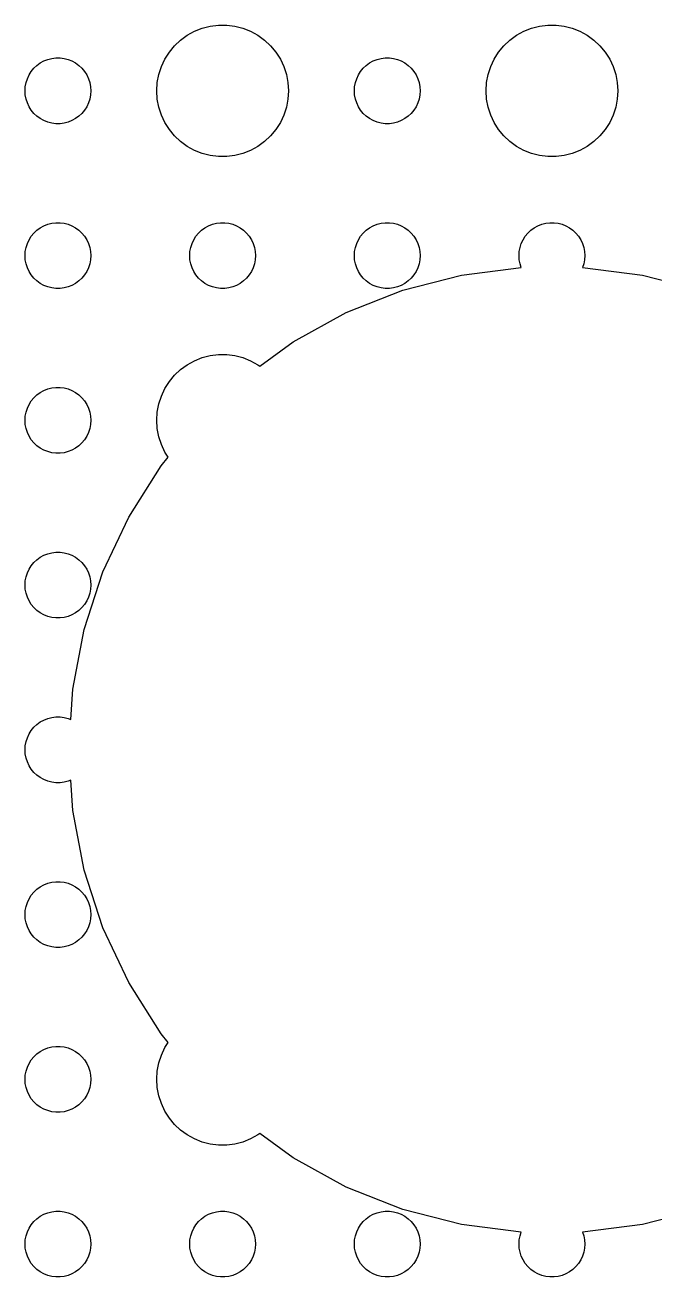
# Model space of a CAD drawing. Header units: metres. Extents: x -97 to 97, y -97 to 97.
# Drawn here: x -24 to 4.7, y -24 to 33 of the extents above; entities that cross this region are included whole.
import ezdxf

# ---------------------------------------------------------------- set-up
doc = ezdxf.new("R2010")
doc.units = ezdxf.units.M

msp = doc.modelspace()

# ---------------------------------------------------------------- linework, layer by layer
for p, q in [((-16.9123, 32.3115), (-16.6075, 32.533)), ((-16.6075, 32.533), (-16.2773, 32.7145)), ((-16.2773, 32.7145), (-15.927, 32.8532)), ((-15.927, 32.8532), (-15.5621, 32.9469)), ((-15.5621, 32.9469), (-15.1884, 32.9941)), ((-15.1884, 32.9941), (-14.8116, 32.9941)), ((-14.8116, 32.9941), (-14.4379, 32.9469)), ((-14.4379, 32.9469), (-14.0729, 32.8532)), ((-14.0729, 32.8532), (-13.7227, 32.7145)), ((-13.7227, 32.7145), (-13.3925, 32.533)), ((-13.3925, 32.533), (-13.0877, 32.3115)), ((-1.91226, 32.3115), (-1.60747, 32.533)), ((-1.60747, 32.533), (-1.27733, 32.7145)), ((-1.27733, 32.7145), (-0.92705, 32.8532)), ((-0.92705, 32.8532), (-0.56213, 32.9469)), ((-0.56213, 32.9469), (-0.18837, 32.9941)), ((-0.18837, 32.9941), (0.18837, 32.9941)), ((0.18837, 32.9941), (0.56213, 32.9469)), ((0.56213, 32.9469), (0.92705, 32.8532)), ((0.92705, 32.8532), (1.27733, 32.7145)), ((1.27733, 32.7145), (1.60747, 32.533)), ((1.60747, 32.533), (1.91226, 32.3115)), ((-17.427, 31.7634), (-17.1869, 32.0536)), ((-17.1869, 32.0536), (-16.9123, 32.3115)), ((-13.0877, 32.3115), (-12.8131, 32.0536)), ((-12.8131, 32.0536), (-12.5729, 31.7634)), ((-2.42705, 31.7634), (-2.1869, 32.0536)), ((-2.1869, 32.0536), (-1.91226, 32.3115)), ((1.91226, 32.3115), (2.1869, 32.0536)), ((2.1869, 32.0536), (2.42705, 31.7634)), ((-23.3037, 31.2665), (-23.1387, 31.3572)), ((-23.1387, 31.3572), (-22.9635, 31.4266)), ((-22.9635, 31.4266), (-22.7811, 31.4734)), ((-22.7811, 31.4734), (-22.5942, 31.497)), ((-22.5942, 31.497), (-22.4058, 31.497)), ((-22.4058, 31.497), (-22.2189, 31.4734)), ((-22.2189, 31.4734), (-22.0365, 31.4266)), ((-22.0365, 31.4266), (-21.8613, 31.3572)), ((-21.8613, 31.3572), (-21.6963, 31.2665)), ((-17.7893, 31.1044), (-17.6289, 31.4453)), ((-17.6289, 31.4453), (-17.427, 31.7634)), ((-12.5729, 31.7634), (-12.3711, 31.4453)), ((-12.3711, 31.4453), (-12.2107, 31.1044)), ((-8.30373, 31.2665), (-8.13866, 31.3572)), ((-8.13866, 31.3572), (-7.96352, 31.4266)), ((-7.96352, 31.4266), (-7.78107, 31.4734)), ((-7.78107, 31.4734), (-7.59418, 31.497)), ((-7.59418, 31.497), (-7.40581, 31.497)), ((-7.40581, 31.497), (-7.21892, 31.4734)), ((-7.21892, 31.4734), (-7.03647, 31.4266)), ((-7.03647, 31.4266), (-6.86133, 31.3572)), ((-6.86133, 31.3572), (-6.69626, 31.2665)), ((-2.78932, 31.1044), (-2.62891, 31.4453)), ((-2.62891, 31.4453), (-2.42705, 31.7634)), ((2.42705, 31.7634), (2.62891, 31.4453)), ((2.62891, 31.4453), (2.78932, 31.1044)), ((-23.8145, 30.7226), (-23.7135, 30.8817)), ((-23.7135, 30.8817), (-23.5934, 31.0268)), ((-23.5934, 31.0268), (-23.4561, 31.1558)), ((-23.4561, 31.1558), (-23.3037, 31.2665)), ((-21.6963, 31.2665), (-21.5439, 31.1558)), ((-21.5439, 31.1558), (-21.4065, 31.0268)), ((-21.4065, 31.0268), (-21.2865, 30.8817)), ((-21.2865, 30.8817), (-21.1855, 30.7226)), ((-17.9057, 30.7461), (-17.7893, 31.1044)), ((-12.2107, 31.1044), (-12.0942, 30.7461)), ((-8.81445, 30.7226), (-8.71352, 30.8817)), ((-8.71352, 30.8817), (-8.59344, 31.0268)), ((-8.59344, 31.0268), (-8.45613, 31.1558)), ((-8.45613, 31.1558), (-8.30373, 31.2665)), ((-6.69626, 31.2665), (-6.54385, 31.1558)), ((-6.54385, 31.1558), (-6.40654, 31.0268)), ((-6.40654, 31.0268), (-6.28647, 30.8817)), ((-6.28647, 30.8817), (-6.18553, 30.7226)), ((-2.90575, 30.7461), (-2.78932, 31.1044)), ((2.78932, 31.1044), (2.90575, 30.7461)), ((-23.9882, 30.188), (-23.9529, 30.373)), ((-23.9529, 30.373), (-23.8947, 30.5522)), ((-23.8947, 30.5522), (-23.8145, 30.7226)), ((-21.1855, 30.7226), (-21.1053, 30.5522)), ((-21.1053, 30.5522), (-21.0471, 30.373)), ((-21.0471, 30.373), (-21.0118, 30.188)), ((-18, 30), (-17.9763, 30.376)), ((-17.9763, 30.376), (-17.9057, 30.7461)), ((-12.0942, 30.7461), (-12.0237, 30.376)), ((-12.0237, 30.376), (-12, 30)), ((-8.98816, 30.188), (-8.95287, 30.373)), ((-8.95287, 30.373), (-8.89465, 30.5522)), ((-8.89465, 30.5522), (-8.81445, 30.7226)), ((-6.18553, 30.7226), (-6.10533, 30.5522)), ((-6.10533, 30.5522), (-6.04712, 30.373)), ((-6.04712, 30.373), (-6.01183, 30.188)), ((-3, 30), (-2.97633, 30.376)), ((-2.97633, 30.376), (-2.90575, 30.7461)), ((2.90575, 30.7461), (2.97633, 30.376)), ((2.97633, 30.376), (3, 30)), ((-24, 30), (-23.9882, 30.188)), ((-23.9882, 29.812), (-24, 30)), ((-23.9529, 29.627), (-23.9882, 29.812)), ((-21.0118, 29.812), (-21.0471, 29.627)), ((-21.0118, 30.188), (-21, 30)), ((-21, 30), (-21.0118, 29.812)), ((-17.9763, 29.624), (-18, 30)), ((-12, 30), (-12.0237, 29.624)), ((-9, 30), (-8.98816, 30.188)), ((-8.98816, 29.812), (-9, 30)), ((-8.95287, 29.627), (-8.98816, 29.812)), ((-6.01183, 29.812), (-6.04712, 29.627)), ((-6.01183, 30.188), (-6, 30)), ((-6, 30), (-6.01183, 29.812)), ((-2.97633, 29.624), (-3, 30)), ((3, 30), (2.97633, 29.624)), ((-23.8947, 29.4478), (-23.9529, 29.627)), ((-23.8145, 29.2774), (-23.8947, 29.4478)), ((-23.7135, 29.1183), (-23.8145, 29.2774)), ((-23.5934, 28.9732), (-23.7135, 29.1183)), ((-21.2865, 29.1183), (-21.4065, 28.9732)), ((-21.1855, 29.2774), (-21.2865, 29.1183)), ((-21.1053, 29.4478), (-21.1855, 29.2774)), ((-21.0471, 29.627), (-21.1053, 29.4478)), ((-17.9057, 29.2539), (-17.9763, 29.624)), ((-17.7893, 28.8956), (-17.9057, 29.2539)), ((-12.0942, 29.2539), (-12.2107, 28.8956)), ((-12.0237, 29.624), (-12.0942, 29.2539)), ((-8.89465, 29.4478), (-8.95287, 29.627)), ((-8.81445, 29.2774), (-8.89465, 29.4478)), ((-8.71352, 29.1183), (-8.81445, 29.2774)), ((-8.59344, 28.9732), (-8.71352, 29.1183)), ((-6.28647, 29.1183), (-6.40654, 28.9732)), ((-6.18553, 29.2774), (-6.28647, 29.1183)), ((-6.10533, 29.4478), (-6.18553, 29.2774)), ((-6.04712, 29.627), (-6.10533, 29.4478)), ((-2.90575, 29.2539), (-2.97633, 29.624)), ((-2.78932, 28.8956), (-2.90575, 29.2539)), ((2.90575, 29.2539), (2.78932, 28.8956)), ((2.97633, 29.624), (2.90575, 29.2539)), ((-23.4561, 28.8442), (-23.5934, 28.9732)), ((-23.3037, 28.7335), (-23.4561, 28.8442)), ((-23.1387, 28.6427), (-23.3037, 28.7335)), ((-22.9635, 28.5734), (-23.1387, 28.6427)), ((-22.7811, 28.5266), (-22.9635, 28.5734)), ((-22.5942, 28.503), (-22.7811, 28.5266)), ((-22.4058, 28.503), (-22.5942, 28.503)), ((-22.2189, 28.5266), (-22.4058, 28.503)), ((-22.0365, 28.5734), (-22.2189, 28.5266)), ((-21.8613, 28.6427), (-22.0365, 28.5734)), ((-21.6963, 28.7335), (-21.8613, 28.6427)), ((-21.5439, 28.8442), (-21.6963, 28.7335)), ((-21.4065, 28.9732), (-21.5439, 28.8442)), ((-17.6289, 28.5547), (-17.7893, 28.8956)), ((-17.427, 28.2366), (-17.6289, 28.5547)), ((-12.3711, 28.5547), (-12.5729, 28.2366)), ((-12.2107, 28.8956), (-12.3711, 28.5547)), ((-8.45613, 28.8442), (-8.59344, 28.9732)), ((-8.30373, 28.7335), (-8.45613, 28.8442)), ((-8.13866, 28.6427), (-8.30373, 28.7335)), ((-7.96352, 28.5734), (-8.13866, 28.6427)), ((-7.78107, 28.5266), (-7.96352, 28.5734)), ((-7.59418, 28.503), (-7.78107, 28.5266)), ((-7.40581, 28.503), (-7.59418, 28.503)), ((-7.21892, 28.5266), (-7.40581, 28.503)), ((-7.03647, 28.5734), (-7.21892, 28.5266)), ((-6.86133, 28.6427), (-7.03647, 28.5734)), ((-6.69626, 28.7335), (-6.86133, 28.6427)), ((-6.54385, 28.8442), (-6.69626, 28.7335)), ((-6.40654, 28.9732), (-6.54385, 28.8442)), ((-2.62891, 28.5547), (-2.78932, 28.8956)), ((-2.42705, 28.2366), (-2.62891, 28.5547)), ((2.62891, 28.5547), (2.42705, 28.2366)), ((2.78932, 28.8956), (2.62891, 28.5547)), ((-17.1869, 27.9464), (-17.427, 28.2366)), ((-16.9123, 27.6884), (-17.1869, 27.9464)), ((-12.8131, 27.9464), (-13.0877, 27.6884)), ((-12.5729, 28.2366), (-12.8131, 27.9464)), ((-2.1869, 27.9464), (-2.42705, 28.2366)), ((-1.91226, 27.6884), (-2.1869, 27.9464)), ((2.1869, 27.9464), (1.91226, 27.6884)), ((2.42705, 28.2366), (2.1869, 27.9464)), ((-16.6075, 27.467), (-16.9123, 27.6884)), ((-16.2773, 27.2855), (-16.6075, 27.467)), ((-13.3925, 27.467), (-13.7227, 27.2855)), ((-13.0877, 27.6884), (-13.3925, 27.467)), ((-1.60747, 27.467), (-1.91226, 27.6884)), ((-1.27733, 27.2855), (-1.60747, 27.467)), ((1.60747, 27.467), (1.27733, 27.2855)), ((1.91226, 27.6884), (1.60747, 27.467)), ((-15.927, 27.1468), (-16.2773, 27.2855)), ((-15.5621, 27.0531), (-15.927, 27.1468)), ((-15.1884, 27.0059), (-15.5621, 27.0531)), ((-14.8116, 27.0059), (-15.1884, 27.0059)), ((-14.4379, 27.0531), (-14.8116, 27.0059)), ((-14.0729, 27.1468), (-14.4379, 27.0531)), ((-13.7227, 27.2855), (-14.0729, 27.1468)), ((-0.92705, 27.1468), (-1.27733, 27.2855)), ((-0.56213, 27.0531), (-0.92705, 27.1468)), ((-0.18837, 27.0059), (-0.56213, 27.0531)), ((0.18837, 27.0059), (-0.18837, 27.0059)), ((0.56213, 27.0531), (0.18837, 27.0059)), ((0.92705, 27.1468), (0.56213, 27.0531)), ((1.27733, 27.2855), (0.92705, 27.1468)), ((-22.9635, 23.9266), (-22.7811, 23.9734)), ((-22.7811, 23.9734), (-22.5942, 23.997)), ((-22.5942, 23.997), (-22.4058, 23.997)), ((-22.4058, 23.997), (-22.2189, 23.9734)), ((-22.2189, 23.9734), (-22.0365, 23.9266)), ((-15.4635, 23.9266), (-15.2811, 23.9734)), ((-15.2811, 23.9734), (-15.0942, 23.997)), ((-15.0942, 23.997), (-14.9058, 23.997)), ((-14.9058, 23.997), (-14.7189, 23.9734)), ((-14.7189, 23.9734), (-14.5365, 23.9266)), ((-7.96352, 23.9266), (-7.78107, 23.9734)), ((-7.78107, 23.9734), (-7.59418, 23.997)), ((-7.59418, 23.997), (-7.40581, 23.997)), ((-7.40581, 23.997), (-7.21892, 23.9734)), ((-7.21892, 23.9734), (-7.03647, 23.9266)), ((-0.46352, 23.9266), (-0.28107, 23.9734)), ((-0.28107, 23.9734), (-0.09418, 23.997)), ((-0.09418, 23.997), (0.09418, 23.997)), ((0.09418, 23.997), (0.28107, 23.9734)), ((0.28107, 23.9734), (0.46352, 23.9266)), ((-23.8145, 23.2226), (-23.7135, 23.3817)), ((-23.7135, 23.3817), (-23.5934, 23.5268)), ((-23.5934, 23.5268), (-23.4561, 23.6558)), ((-23.4561, 23.6558), (-23.3037, 23.7665)), ((-23.3037, 23.7665), (-23.1387, 23.8572)), ((-23.1387, 23.8572), (-22.9635, 23.9266)), ((-22.0365, 23.9266), (-21.8613, 23.8572)), ((-21.8613, 23.8572), (-21.6963, 23.7665)), ((-21.6963, 23.7665), (-21.5439, 23.6558)), ((-21.5439, 23.6558), (-21.4065, 23.5268)), ((-21.4065, 23.5268), (-21.2865, 23.3817)), ((-21.2865, 23.3817), (-21.1855, 23.2226)), ((-16.3145, 23.2226), (-16.2135, 23.3817)), ((-16.2135, 23.3817), (-16.0934, 23.5268)), ((-16.0934, 23.5268), (-15.9561, 23.6558)), ((-15.9561, 23.6558), (-15.8037, 23.7665)), ((-15.8037, 23.7665), (-15.6387, 23.8572)), ((-15.6387, 23.8572), (-15.4635, 23.9266)), ((-14.5365, 23.9266), (-14.3613, 23.8572)), ((-14.3613, 23.8572), (-14.1963, 23.7665)), ((-14.1963, 23.7665), (-14.0439, 23.6558)), ((-14.0439, 23.6558), (-13.9065, 23.5268)), ((-13.9065, 23.5268), (-13.7865, 23.3817)), ((-13.7865, 23.3817), (-13.6855, 23.2226)), ((-8.81445, 23.2226), (-8.71352, 23.3817)), ((-8.71352, 23.3817), (-8.59344, 23.5268)), ((-8.59344, 23.5268), (-8.45613, 23.6558)), ((-8.45613, 23.6558), (-8.30373, 23.7665)), ((-8.30373, 23.7665), (-8.13866, 23.8572)), ((-8.13866, 23.8572), (-7.96352, 23.9266)), ((-7.03647, 23.9266), (-6.86133, 23.8572)), ((-6.86133, 23.8572), (-6.69626, 23.7665)), ((-6.69626, 23.7665), (-6.54385, 23.6558)), ((-6.54385, 23.6558), (-6.40654, 23.5268)), ((-6.40654, 23.5268), (-6.28647, 23.3817)), ((-6.28647, 23.3817), (-6.18553, 23.2226)), ((-1.31445, 23.2226), (-1.21352, 23.3817)), ((-1.21352, 23.3817), (-1.09344, 23.5268)), ((-1.09344, 23.5268), (-0.95613, 23.6558)), ((-0.95613, 23.6558), (-0.80373, 23.7665)), ((-0.80373, 23.7665), (-0.63866, 23.8572)), ((-0.63866, 23.8572), (-0.46352, 23.9266)), ((0.46352, 23.9266), (0.63866, 23.8572)), ((0.63866, 23.8572), (0.80373, 23.7665)), ((0.80373, 23.7665), (0.95613, 23.6558)), ((0.95613, 23.6558), (1.09344, 23.5268)), ((1.09344, 23.5268), (1.21352, 23.3817)), ((1.21352, 23.3817), (1.31445, 23.2226)), ((-23.9882, 22.688), (-23.9529, 22.873)), ((-23.9529, 22.873), (-23.8947, 23.0522)), ((-23.8947, 23.0522), (-23.8145, 23.2226)), ((-21.1855, 23.2226), (-21.1053, 23.0522)), ((-21.1053, 23.0522), (-21.0471, 22.873)), ((-21.0471, 22.873), (-21.0118, 22.688)), ((-16.4882, 22.688), (-16.4529, 22.873)), ((-16.4529, 22.873), (-16.3947, 23.0522)), ((-16.3947, 23.0522), (-16.3145, 23.2226)), ((-13.6855, 23.2226), (-13.6053, 23.0522)), ((-13.6053, 23.0522), (-13.5471, 22.873)), ((-13.5471, 22.873), (-13.5118, 22.688)), ((-8.98816, 22.688), (-8.95287, 22.873)), ((-8.95287, 22.873), (-8.89465, 23.0522)), ((-8.89465, 23.0522), (-8.81445, 23.2226)), ((-6.18553, 23.2226), (-6.10533, 23.0522)), ((-6.10533, 23.0522), (-6.04712, 22.873)), ((-6.04712, 22.873), (-6.01183, 22.688)), ((-1.48816, 22.688), (-1.45287, 22.873)), ((-1.45287, 22.873), (-1.39465, 23.0522)), ((-1.39465, 23.0522), (-1.31445, 23.2226)), ((1.31445, 23.2226), (1.39465, 23.0522)), ((1.39465, 23.0522), (1.45287, 22.873)), ((1.45287, 22.873), (1.48816, 22.688)), ((-24, 22.5), (-23.9882, 22.688)), ((-23.9882, 22.312), (-24, 22.5)), ((-23.9529, 22.127), (-23.9882, 22.312)), ((-21.0118, 22.312), (-21.0471, 22.127)), ((-21.0118, 22.688), (-21, 22.5)), ((-21, 22.5), (-21.0118, 22.312)), ((-16.5, 22.5), (-16.4882, 22.688)), ((-16.4882, 22.312), (-16.5, 22.5)), ((-16.4529, 22.127), (-16.4882, 22.312)), ((-13.5118, 22.312), (-13.5471, 22.127)), ((-13.5118, 22.688), (-13.5, 22.5)), ((-13.5, 22.5), (-13.5118, 22.312)), ((-9, 22.5), (-8.98816, 22.688)), ((-8.98816, 22.312), (-9, 22.5)), ((-8.95287, 22.127), (-8.98816, 22.312)), ((-6.01183, 22.312), (-6.04712, 22.127)), ((-6.01183, 22.688), (-6, 22.5)), ((-6, 22.5), (-6.01183, 22.312)), ((-1.5, 22.5), (-1.48816, 22.688)), ((-1.48816, 22.312), (-1.5, 22.5)), ((-1.45287, 22.127), (-1.48816, 22.312)), ((1.48816, 22.312), (1.45287, 22.127)), ((1.48816, 22.688), (1.5, 22.5)), ((1.5, 22.5), (1.48816, 22.312)), ((-23.8947, 21.9478), (-23.9529, 22.127)), ((-23.8145, 21.7774), (-23.8947, 21.9478)), ((-23.7135, 21.6183), (-23.8145, 21.7774)), ((-21.1855, 21.7774), (-21.2865, 21.6183)), ((-21.1053, 21.9478), (-21.1855, 21.7774)), ((-21.0471, 22.127), (-21.1053, 21.9478)), ((-16.3947, 21.9478), (-16.4529, 22.127)), ((-16.3145, 21.7774), (-16.3947, 21.9478)), ((-16.2135, 21.6183), (-16.3145, 21.7774)), ((-13.6855, 21.7774), (-13.7865, 21.6183)), ((-13.6053, 21.9478), (-13.6855, 21.7774)), ((-13.5471, 22.127), (-13.6053, 21.9478)), ((-8.89465, 21.9478), (-8.95287, 22.127)), ((-8.81445, 21.7774), (-8.89465, 21.9478)), ((-8.71352, 21.6183), (-8.81445, 21.7774)), ((-6.18553, 21.7774), (-6.28647, 21.6183)), ((-6.10533, 21.9478), (-6.18553, 21.7774)), ((-6.04712, 22.127), (-6.10533, 21.9478)), ((-4.12238, 21.6103), (-1.39687, 21.9546)), ((-1.39687, 21.9546), (-1.45287, 22.127)), ((1.45287, 22.127), (1.39687, 21.9546)), ((1.39687, 21.9546), (4.12238, 21.6103)), ((-23.5934, 21.4732), (-23.7135, 21.6183)), ((-23.4561, 21.3442), (-23.5934, 21.4732)), ((-23.3037, 21.2335), (-23.4561, 21.3442)), ((-23.1387, 21.1427), (-23.3037, 21.2335)), ((-22.9635, 21.0734), (-23.1387, 21.1427)), ((-21.8613, 21.1427), (-22.0365, 21.0734)), ((-21.6963, 21.2335), (-21.8613, 21.1427)), ((-21.5439, 21.3442), (-21.6963, 21.2335)), ((-21.4065, 21.4732), (-21.5439, 21.3442)), ((-21.2865, 21.6183), (-21.4065, 21.4732)), ((-16.0934, 21.4732), (-16.2135, 21.6183)), ((-15.9561, 21.3442), (-16.0934, 21.4732)), ((-15.8037, 21.2335), (-15.9561, 21.3442)), ((-15.6387, 21.1427), (-15.8037, 21.2335)), ((-15.4635, 21.0734), (-15.6387, 21.1427)), ((-14.3613, 21.1427), (-14.5365, 21.0734)), ((-14.1963, 21.2335), (-14.3613, 21.1427)), ((-14.0439, 21.3442), (-14.1963, 21.2335)), ((-13.9065, 21.4732), (-14.0439, 21.3442)), ((-13.7865, 21.6183), (-13.9065, 21.4732)), ((-8.59344, 21.4732), (-8.71352, 21.6183)), ((-8.45613, 21.3442), (-8.59344, 21.4732)), ((-8.30373, 21.2335), (-8.45613, 21.3442)), ((-8.13866, 21.1427), (-8.30373, 21.2335)), ((-7.96352, 21.0734), (-8.13866, 21.1427)), ((-6.86133, 21.1427), (-7.03647, 21.0734)), ((-6.69626, 21.2335), (-6.86133, 21.1427)), ((-6.79837, 20.9232), (-4.12238, 21.6103)), ((-6.54385, 21.3442), (-6.69626, 21.2335)), ((-6.40654, 21.4732), (-6.54385, 21.3442)), ((-6.28647, 21.6183), (-6.40654, 21.4732)), ((4.12238, 21.6103), (6.79837, 20.9232)), ((-22.7811, 21.0266), (-22.9635, 21.0734)), ((-22.5942, 21.003), (-22.7811, 21.0266)), ((-22.4058, 21.003), (-22.5942, 21.003)), ((-22.2189, 21.0266), (-22.4058, 21.003)), ((-22.0365, 21.0734), (-22.2189, 21.0266)), ((-15.2811, 21.0266), (-15.4635, 21.0734)), ((-15.0942, 21.003), (-15.2811, 21.0266)), ((-14.9058, 21.003), (-15.0942, 21.003)), ((-14.7189, 21.0266), (-14.9058, 21.003)), ((-14.5365, 21.0734), (-14.7189, 21.0266)), ((-9.36714, 19.9062), (-6.79837, 20.9232)), ((-7.78107, 21.0266), (-7.96352, 21.0734)), ((-7.59418, 21.003), (-7.78107, 21.0266)), ((-7.40581, 21.003), (-7.59418, 21.003)), ((-7.21892, 21.0266), (-7.40581, 21.003)), ((-7.03647, 21.0734), (-7.21892, 21.0266)), ((-11.7882, 18.5752), (-9.36714, 19.9062)), ((-13.3076, 17.4713), (-11.7882, 18.5752)), ((-16.6075, 17.533), (-16.2773, 17.7145)), ((-16.2773, 17.7145), (-15.927, 17.8532)), ((-15.927, 17.8532), (-15.5621, 17.9469)), ((-15.5621, 17.9469), (-15.1884, 17.9941)), ((-15.1884, 17.9941), (-14.8116, 17.9941)), ((-14.8116, 17.9941), (-14.4379, 17.9469)), ((-14.4379, 17.9469), (-14.0729, 17.8532)), ((-14.0729, 17.8532), (-13.7227, 17.7145)), ((-13.7227, 17.7145), (-13.3925, 17.533)), ((-17.1869, 17.0536), (-16.9123, 17.3115)), ((-16.9123, 17.3115), (-16.6075, 17.533)), ((-13.3925, 17.533), (-13.3076, 17.4713)), ((-17.6289, 16.4453), (-17.427, 16.7634)), ((-17.427, 16.7634), (-17.1869, 17.0536)), ((-23.7135, 15.8817), (-23.5934, 16.0268)), ((-23.5934, 16.0268), (-23.4561, 16.1558)), ((-23.4561, 16.1558), (-23.3037, 16.2665)), ((-23.3037, 16.2665), (-23.1387, 16.3572)), ((-23.1387, 16.3572), (-22.9635, 16.4266)), ((-22.9635, 16.4266), (-22.7811, 16.4734)), ((-22.7811, 16.4734), (-22.5942, 16.497)), ((-22.5942, 16.497), (-22.4058, 16.497)), ((-22.4058, 16.497), (-22.2189, 16.4734)), ((-22.2189, 16.4734), (-22.0365, 16.4266)), ((-22.0365, 16.4266), (-21.8613, 16.3572)), ((-21.8613, 16.3572), (-21.6963, 16.2665)), ((-21.6963, 16.2665), (-21.5439, 16.1558)), ((-21.5439, 16.1558), (-21.4065, 16.0268)), ((-21.4065, 16.0268), (-21.2865, 15.8817)), ((-17.9057, 15.7461), (-17.7893, 16.1044)), ((-17.7893, 16.1044), (-17.6289, 16.4453)), ((-23.9529, 15.373), (-23.8947, 15.5522)), ((-23.8947, 15.5522), (-23.8145, 15.7226)), ((-23.8145, 15.7226), (-23.7135, 15.8817)), ((-21.2865, 15.8817), (-21.1855, 15.7226)), ((-21.1855, 15.7226), (-21.1053, 15.5522)), ((-21.1053, 15.5522), (-21.0471, 15.373)), ((-17.9763, 15.376), (-17.9057, 15.7461)), ((-24, 15), (-23.9882, 15.188)), ((-23.9882, 14.812), (-24, 15)), ((-23.9882, 15.188), (-23.9529, 15.373)), ((-21.0471, 15.373), (-21.0118, 15.188)), ((-21.0118, 15.188), (-21, 15)), ((-21, 15), (-21.0118, 14.812)), ((-18, 15), (-17.9763, 15.376)), ((-17.9763, 14.624), (-18, 15)), ((-23.9529, 14.627), (-23.9882, 14.812)), ((-23.8947, 14.4478), (-23.9529, 14.627)), ((-23.8145, 14.2774), (-23.8947, 14.4478)), ((-23.7135, 14.1183), (-23.8145, 14.2774)), ((-21.1855, 14.2774), (-21.2865, 14.1183)), ((-21.1053, 14.4478), (-21.1855, 14.2774)), ((-21.0471, 14.627), (-21.1053, 14.4478)), ((-21.0118, 14.812), (-21.0471, 14.627)), ((-17.9057, 14.2539), (-17.9763, 14.624)), ((-17.7893, 13.8956), (-17.9057, 14.2539)), ((-23.5934, 13.9732), (-23.7135, 14.1183)), ((-23.4561, 13.8442), (-23.5934, 13.9732)), ((-23.3037, 13.7335), (-23.4561, 13.8442)), ((-23.1387, 13.6427), (-23.3037, 13.7335)), ((-21.6963, 13.7335), (-21.8613, 13.6427)), ((-21.5439, 13.8442), (-21.6963, 13.7335)), ((-21.4065, 13.9732), (-21.5439, 13.8442)), ((-21.2865, 14.1183), (-21.4065, 13.9732)), ((-17.6289, 13.5547), (-17.7893, 13.8956)), ((-22.9635, 13.5734), (-23.1387, 13.6427)), ((-22.7811, 13.5266), (-22.9635, 13.5734)), ((-22.5942, 13.5029), (-22.7811, 13.5266)), ((-22.4058, 13.5029), (-22.5942, 13.5029)), ((-22.2189, 13.5266), (-22.4058, 13.5029)), ((-22.0365, 13.5734), (-22.2189, 13.5266)), ((-21.8613, 13.6427), (-22.0365, 13.5734)), ((-17.7984, 12.9313), (-17.4786, 13.3178)), ((-17.4786, 13.3178), (-17.6289, 13.5547)), ((-19.2787, 10.5986), (-17.7984, 12.9313)), ((-20.4551, 8.09874), (-19.2787, 10.5986)), ((-23.5934, 8.52681), (-23.4561, 8.65576)), ((-23.4561, 8.65576), (-23.3037, 8.76648)), ((-23.3037, 8.76648), (-23.1387, 8.85724)), ((-23.1387, 8.85724), (-22.9635, 8.92657)), ((-22.9635, 8.92657), (-22.7811, 8.97342)), ((-22.7811, 8.97342), (-22.5942, 8.99704)), ((-22.5942, 8.99704), (-22.4058, 8.99704)), ((-22.4058, 8.99704), (-22.2189, 8.97342)), ((-22.2189, 8.97342), (-22.0365, 8.92657)), ((-22.0365, 8.92657), (-21.8613, 8.85724)), ((-21.8613, 8.85724), (-21.6963, 8.76648)), ((-21.6963, 8.76648), (-21.5439, 8.65576)), ((-21.5439, 8.65576), (-21.4065, 8.52681)), ((-23.9529, 7.87303), (-23.8947, 8.05219)), ((-23.8947, 8.05219), (-23.8145, 8.22263)), ((-23.8145, 8.22263), (-23.7135, 8.38167)), ((-23.7135, 8.38167), (-23.5934, 8.52681)), ((-21.4065, 8.52681), (-21.2865, 8.38167)), ((-21.3088, 5.47118), (-20.4551, 8.09874)), ((-21.2865, 8.38167), (-21.1855, 8.22263)), ((-21.1855, 8.22263), (-21.1053, 8.05219)), ((-21.1053, 8.05219), (-21.0471, 7.87303)), ((-24, 7.5), (-23.9882, 7.68799)), ((-23.9882, 7.312), (-24, 7.5)), ((-23.9882, 7.68799), (-23.9529, 7.87303)), ((-21.0471, 7.87303), (-21.0118, 7.68799)), ((-21.0118, 7.68799), (-21, 7.5)), ((-21, 7.5), (-21.0118, 7.312)), ((-23.9529, 7.12695), (-23.9882, 7.312)), ((-23.8947, 6.9478), (-23.9529, 7.12695)), ((-23.8145, 6.77736), (-23.8947, 6.9478)), ((-21.1053, 6.9478), (-21.1855, 6.77736)), ((-21.0471, 7.12695), (-21.1053, 6.9478)), ((-21.0118, 7.312), (-21.0471, 7.12695)), ((-23.7135, 6.61832), (-23.8145, 6.77736)), ((-23.5934, 6.47318), (-23.7135, 6.61832)), ((-23.4561, 6.34422), (-23.5934, 6.47318)), ((-23.3037, 6.23351), (-23.4561, 6.34422)), ((-21.5439, 6.34422), (-21.6963, 6.23351)), ((-21.4065, 6.47318), (-21.5439, 6.34422)), ((-21.2865, 6.61832), (-21.4065, 6.47318)), ((-21.1855, 6.77736), (-21.2865, 6.61832)), ((-23.1387, 6.14275), (-23.3037, 6.23351)), ((-22.9635, 6.07341), (-23.1387, 6.14275)), ((-22.7811, 6.02657), (-22.9635, 6.07341)), ((-22.5942, 6.00294), (-22.7811, 6.02657)), ((-22.4058, 6.00294), (-22.5942, 6.00294)), ((-22.2189, 6.02657), (-22.4058, 6.00294)), ((-22.0365, 6.07341), (-22.2189, 6.02657)), ((-21.8613, 6.14275), (-22.0365, 6.07341)), ((-21.6963, 6.23351), (-21.8613, 6.14275)), ((-21.8265, 2.75732), (-21.3088, 5.47118)), ((-21.9133, 1.37781), (-21.8265, 2.75732)), ((-23.5934, 1.02681), (-23.4561, 1.15576)), ((-23.4561, 1.15576), (-23.3037, 1.26648)), ((-23.3037, 1.26648), (-23.1387, 1.35724)), ((-23.1387, 1.35724), (-22.9635, 1.42657)), ((-22.9635, 1.42657), (-22.7811, 1.47342)), ((-22.7811, 1.47342), (-22.5942, 1.49704)), ((-22.5942, 1.49704), (-22.4058, 1.49704)), ((-22.4058, 1.49704), (-22.2189, 1.47342)), ((-22.2189, 1.47342), (-22.0365, 1.42657)), ((-22.0365, 1.42657), (-21.9133, 1.37781)), ((-23.8947, 0.55219), (-23.8145, 0.72263)), ((-23.8145, 0.72263), (-23.7135, 0.88167)), ((-23.7135, 0.88167), (-23.5934, 1.02681)), ((-24, 0), (-23.9882, 0.18799)), ((-23.9882, -0.18799), (-24, 0)), ((-23.9882, 0.18799), (-23.9529, 0.37303)), ((-23.9529, 0.37303), (-23.8947, 0.55219)), ((-23.9529, -0.37303), (-23.9882, -0.18799)), ((-23.8947, -0.55219), (-23.9529, -0.37303)), ((-23.8145, -0.72263), (-23.8947, -0.55219)), ((-23.7135, -0.88167), (-23.8145, -0.72263)), ((-23.5934, -1.02681), (-23.7135, -0.88167)), ((-23.4561, -1.15576), (-23.5934, -1.02681)), ((-23.3037, -1.26648), (-23.4561, -1.15576)), ((-23.1387, -1.35724), (-23.3037, -1.26648)), ((-22.9635, -1.42657), (-23.1387, -1.35724)), ((-22.7811, -1.47342), (-22.9635, -1.42657)), ((-22.5942, -1.49704), (-22.7811, -1.47342)), ((-22.4058, -1.49704), (-22.5942, -1.49704)), ((-22.2189, -1.47342), (-22.4058, -1.49704)), ((-22.0365, -1.42657), (-22.2189, -1.47342)), ((-21.9133, -1.37781), (-22.0365, -1.42657)), ((-21.8265, -2.75732), (-21.9133, -1.37781)), ((-21.3088, -5.47118), (-21.8265, -2.75732)), ((-20.4551, -8.09874), (-21.3088, -5.47118)), ((-23.4561, -6.34422), (-23.3037, -6.23351)), ((-23.3037, -6.23351), (-23.1387, -6.14275)), ((-23.1387, -6.14275), (-22.9635, -6.07341)), ((-22.9635, -6.07341), (-22.7811, -6.02657)), ((-22.7811, -6.02657), (-22.5942, -6.00294)), ((-22.5942, -6.00294), (-22.4058, -6.00294)), ((-22.4058, -6.00294), (-22.2189, -6.02657)), ((-22.2189, -6.02657), (-22.0365, -6.07341)), ((-22.0365, -6.07341), (-21.8613, -6.14275)), ((-21.8613, -6.14275), (-21.6963, -6.23351)), ((-21.6963, -6.23351), (-21.5439, -6.34422)), ((-23.8947, -6.9478), (-23.8145, -6.77736)), ((-23.8145, -6.77736), (-23.7135, -6.61832)), ((-23.7135, -6.61832), (-23.5934, -6.47318)), ((-23.5934, -6.47318), (-23.4561, -6.34422)), ((-21.5439, -6.34422), (-21.4065, -6.47318)), ((-21.4065, -6.47318), (-21.2865, -6.61832)), ((-21.2865, -6.61832), (-21.1855, -6.77736)), ((-21.1855, -6.77736), (-21.1053, -6.9478)), ((-24, -7.5), (-23.9882, -7.312)), ((-23.9882, -7.312), (-23.9529, -7.12695)), ((-23.9529, -7.12695), (-23.8947, -6.9478)), ((-21.1053, -6.9478), (-21.0471, -7.12695)), ((-21.0471, -7.12695), (-21.0118, -7.312)), ((-21.0118, -7.312), (-21, -7.5)), ((-23.9882, -7.68799), (-24, -7.5)), ((-23.9529, -7.87303), (-23.9882, -7.68799)), ((-23.8947, -8.05219), (-23.9529, -7.87303)), ((-21.0471, -7.87303), (-21.1053, -8.05219)), ((-21.0118, -7.68799), (-21.0471, -7.87303)), ((-21, -7.5), (-21.0118, -7.68799)), ((-23.8145, -8.22263), (-23.8947, -8.05219)), ((-23.7135, -8.38167), (-23.8145, -8.22263)), ((-23.5934, -8.52681), (-23.7135, -8.38167)), ((-23.4561, -8.65576), (-23.5934, -8.52681)), ((-21.4065, -8.52681), (-21.5439, -8.65576)), ((-21.2865, -8.38167), (-21.4065, -8.52681)), ((-21.1855, -8.22263), (-21.2865, -8.38167)), ((-21.1053, -8.05219), (-21.1855, -8.22263)), ((-19.2787, -10.5986), (-20.4551, -8.09874)), ((-23.3037, -8.76648), (-23.4561, -8.65576)), ((-23.1387, -8.85724), (-23.3037, -8.76648)), ((-22.9635, -8.92657), (-23.1387, -8.85724)), ((-22.7811, -8.97342), (-22.9635, -8.92657)), ((-22.5942, -8.99704), (-22.7811, -8.97342)), ((-22.4058, -8.99704), (-22.5942, -8.99704)), ((-22.2189, -8.97342), (-22.4058, -8.99704)), ((-22.0365, -8.92657), (-22.2189, -8.97342)), ((-21.8613, -8.85724), (-22.0365, -8.92657)), ((-21.6963, -8.76648), (-21.8613, -8.85724)), ((-21.5439, -8.65576), (-21.6963, -8.76648)), ((-17.7984, -12.9313), (-19.2787, -10.5986)), ((-17.4786, -13.3178), (-17.7984, -12.9313)), ((-23.3037, -13.7335), (-23.1387, -13.6427)), ((-23.1387, -13.6427), (-22.9635, -13.5734)), ((-22.9635, -13.5734), (-22.7811, -13.5266)), ((-22.7811, -13.5266), (-22.5942, -13.5029)), ((-22.5942, -13.5029), (-22.4058, -13.5029)), ((-22.4058, -13.5029), (-22.2189, -13.5266)), ((-22.2189, -13.5266), (-22.0365, -13.5734)), ((-22.0365, -13.5734), (-21.8613, -13.6427)), ((-21.8613, -13.6427), (-21.6963, -13.7335)), ((-17.7893, -13.8956), (-17.6289, -13.5547)), ((-17.6289, -13.5547), (-17.4786, -13.3178)), ((-23.8145, -14.2774), (-23.7135, -14.1183)), ((-23.7135, -14.1183), (-23.5934, -13.9732)), ((-23.5934, -13.9732), (-23.4561, -13.8442)), ((-23.4561, -13.8442), (-23.3037, -13.7335)), ((-21.6963, -13.7335), (-21.5439, -13.8442)), ((-21.5439, -13.8442), (-21.4065, -13.9732)), ((-21.4065, -13.9732), (-21.2865, -14.1183)), ((-21.2865, -14.1183), (-21.1855, -14.2774)), ((-17.9057, -14.2539), (-17.7893, -13.8956)), ((-24, -15), (-23.9882, -14.812)), ((-23.9882, -14.812), (-23.9529, -14.627)), ((-23.9529, -14.627), (-23.8947, -14.4478)), ((-23.8947, -14.4478), (-23.8145, -14.2774)), ((-21.1855, -14.2774), (-21.1053, -14.4478)), ((-21.1053, -14.4478), (-21.0471, -14.627)), ((-21.0471, -14.627), (-21.0118, -14.812)), ((-21.0118, -14.812), (-21, -15)), ((-18, -15), (-17.9763, -14.624)), ((-17.9763, -14.624), (-17.9057, -14.2539)), ((-23.9882, -15.188), (-24, -15)), ((-23.9529, -15.373), (-23.9882, -15.188)), ((-23.8947, -15.5522), (-23.9529, -15.373)), ((-21.0471, -15.373), (-21.1053, -15.5522)), ((-21.0118, -15.188), (-21.0471, -15.373)), ((-21, -15), (-21.0118, -15.188)), ((-17.9763, -15.376), (-18, -15)), ((-17.9057, -15.7461), (-17.9763, -15.376)), ((-23.8145, -15.7226), (-23.8947, -15.5522)), ((-23.7135, -15.8817), (-23.8145, -15.7226)), ((-23.5934, -16.0268), (-23.7135, -15.8817)), ((-21.2865, -15.8817), (-21.4065, -16.0268)), ((-21.1855, -15.7226), (-21.2865, -15.8817)), ((-21.1053, -15.5522), (-21.1855, -15.7226)), ((-17.7893, -16.1044), (-17.9057, -15.7461)), ((-23.4561, -16.1558), (-23.5934, -16.0268)), ((-23.3037, -16.2665), (-23.4561, -16.1558)), ((-23.1387, -16.3572), (-23.3037, -16.2665)), ((-22.9635, -16.4266), (-23.1387, -16.3572)), ((-22.7811, -16.4734), (-22.9635, -16.4266)), ((-22.5942, -16.497), (-22.7811, -16.4734)), ((-22.4058, -16.497), (-22.5942, -16.497)), ((-22.2189, -16.4734), (-22.4058, -16.497)), ((-22.0365, -16.4266), (-22.2189, -16.4734)), ((-21.8613, -16.3572), (-22.0365, -16.4266)), ((-21.6963, -16.2665), (-21.8613, -16.3572)), ((-21.5439, -16.1558), (-21.6963, -16.2665)), ((-21.4065, -16.0268), (-21.5439, -16.1558)), ((-17.6289, -16.4453), (-17.7893, -16.1044)), ((-17.427, -16.7634), (-17.6289, -16.4453)), ((-17.1869, -17.0536), (-17.427, -16.7634)), ((-16.9123, -17.3115), (-17.1869, -17.0536)), ((-16.6075, -17.533), (-16.9123, -17.3115)), ((-16.2773, -17.7145), (-16.6075, -17.533)), ((-13.3925, -17.533), (-13.7227, -17.7145)), ((-13.3076, -17.4713), (-13.3925, -17.533)), ((-11.7882, -18.5752), (-13.3076, -17.4713)), ((-15.927, -17.8532), (-16.2773, -17.7145)), ((-15.5621, -17.9469), (-15.927, -17.8532)), ((-15.1884, -17.9941), (-15.5621, -17.9469)), ((-14.8116, -17.9941), (-15.1884, -17.9941)), ((-14.4379, -17.9469), (-14.8116, -17.9941)), ((-14.0729, -17.8532), (-14.4379, -17.9469)), ((-13.7227, -17.7145), (-14.0729, -17.8532)), ((-9.36714, -19.9062), (-11.7882, -18.5752)), ((-6.79837, -20.9232), (-9.36714, -19.9062)), ((-23.1387, -21.1427), (-22.9635, -21.0734)), ((-22.9635, -21.0734), (-22.7811, -21.0266)), ((-22.7811, -21.0266), (-22.5942, -21.003)), ((-22.5942, -21.003), (-22.4058, -21.003)), ((-22.4058, -21.003), (-22.2189, -21.0266)), ((-22.2189, -21.0266), (-22.0365, -21.0734)), ((-22.0365, -21.0734), (-21.8613, -21.1427)), ((-15.6387, -21.1427), (-15.4635, -21.0734)), ((-15.4635, -21.0734), (-15.2811, -21.0266)), ((-15.2811, -21.0266), (-15.0942, -21.003)), ((-15.0942, -21.003), (-14.9058, -21.003)), ((-14.9058, -21.003), (-14.7189, -21.0266)), ((-14.7189, -21.0266), (-14.5365, -21.0734)), ((-14.5365, -21.0734), (-14.3613, -21.1427)), ((-8.13866, -21.1427), (-7.96352, -21.0734)), ((-7.96352, -21.0734), (-7.78107, -21.0266)), ((-7.78107, -21.0266), (-7.59418, -21.003)), ((-7.59418, -21.003), (-7.40581, -21.003)), ((-7.40581, -21.003), (-7.21892, -21.0266)), ((-7.21892, -21.0266), (-7.03647, -21.0734)), ((-7.03647, -21.0734), (-6.86133, -21.1427)), ((-4.12238, -21.6103), (-6.79837, -20.9232)), ((6.79837, -20.9232), (4.12238, -21.6103)), ((-23.8145, -21.7774), (-23.7135, -21.6183)), ((-23.7135, -21.6183), (-23.5934, -21.4732)), ((-23.5934, -21.4732), (-23.4561, -21.3442)), ((-23.4561, -21.3442), (-23.3037, -21.2335)), ((-23.3037, -21.2335), (-23.1387, -21.1427)), ((-21.8613, -21.1427), (-21.6963, -21.2335)), ((-21.6963, -21.2335), (-21.5439, -21.3442)), ((-21.5439, -21.3442), (-21.4065, -21.4732)), ((-21.4065, -21.4732), (-21.2865, -21.6183)), ((-21.2865, -21.6183), (-21.1855, -21.7774)), ((-16.3145, -21.7774), (-16.2135, -21.6183)), ((-16.2135, -21.6183), (-16.0934, -21.4732)), ((-16.0934, -21.4732), (-15.9561, -21.3442)), ((-15.9561, -21.3442), (-15.8037, -21.2335)), ((-15.8037, -21.2335), (-15.6387, -21.1427)), ((-14.3613, -21.1427), (-14.1963, -21.2335)), ((-14.1963, -21.2335), (-14.0439, -21.3442)), ((-14.0439, -21.3442), (-13.9065, -21.4732)), ((-13.9065, -21.4732), (-13.7865, -21.6183)), ((-13.7865, -21.6183), (-13.6855, -21.7774)), ((-8.81445, -21.7774), (-8.71352, -21.6183)), ((-8.71352, -21.6183), (-8.59344, -21.4732)), ((-8.59344, -21.4732), (-8.45613, -21.3442)), ((-8.45613, -21.3442), (-8.30373, -21.2335)), ((-8.30373, -21.2335), (-8.13866, -21.1427)), ((-6.86133, -21.1427), (-6.69626, -21.2335)), ((-6.69626, -21.2335), (-6.54385, -21.3442)), ((-6.54385, -21.3442), (-6.40654, -21.4732)), ((-6.40654, -21.4732), (-6.28647, -21.6183)), ((-6.28647, -21.6183), (-6.18553, -21.7774)), ((-1.39687, -21.9546), (-4.12238, -21.6103)), ((4.12238, -21.6103), (1.39687, -21.9546)), ((-23.9882, -22.312), (-23.9529, -22.127)), ((-23.9529, -22.127), (-23.8947, -21.9478)), ((-23.8947, -21.9478), (-23.8145, -21.7774)), ((-21.1855, -21.7774), (-21.1053, -21.9478)), ((-21.1053, -21.9478), (-21.0471, -22.127)), ((-21.0471, -22.127), (-21.0118, -22.312)), ((-16.4882, -22.312), (-16.4529, -22.127)), ((-16.4529, -22.127), (-16.3947, -21.9478)), ((-16.3947, -21.9478), (-16.3145, -21.7774)), ((-13.6855, -21.7774), (-13.6053, -21.9478)), ((-13.6053, -21.9478), (-13.5471, -22.127)), ((-13.5471, -22.127), (-13.5118, -22.312)), ((-8.98816, -22.312), (-8.95287, -22.127)), ((-8.95287, -22.127), (-8.89465, -21.9478)), ((-8.89465, -21.9478), (-8.81445, -21.7774)), ((-6.18553, -21.7774), (-6.10533, -21.9478)), ((-6.10533, -21.9478), (-6.04712, -22.127)), ((-6.04712, -22.127), (-6.01183, -22.312)), ((-1.48816, -22.312), (-1.45287, -22.127)), ((-1.45287, -22.127), (-1.39687, -21.9546)), ((1.39687, -21.9546), (1.45287, -22.127)), ((1.45287, -22.127), (1.48816, -22.312)), ((-24, -22.5), (-23.9882, -22.312)), ((-23.9882, -22.688), (-24, -22.5)), ((-23.9529, -22.873), (-23.9882, -22.688)), ((-21.0118, -22.688), (-21.0471, -22.873)), ((-21.0118, -22.312), (-21, -22.5)), ((-21, -22.5), (-21.0118, -22.688)), ((-16.5, -22.5), (-16.4882, -22.312)), ((-16.4882, -22.688), (-16.5, -22.5)), ((-16.4529, -22.873), (-16.4882, -22.688)), ((-13.5118, -22.688), (-13.5471, -22.873)), ((-13.5118, -22.312), (-13.5, -22.5)), ((-13.5, -22.5), (-13.5118, -22.688)), ((-9, -22.5), (-8.98816, -22.312)), ((-8.98816, -22.688), (-9, -22.5)), ((-8.95287, -22.873), (-8.98816, -22.688)), ((-6.01183, -22.688), (-6.04712, -22.873)), ((-6.01183, -22.312), (-6, -22.5)), ((-6, -22.5), (-6.01183, -22.688)), ((-1.5, -22.5), (-1.48816, -22.312)), ((-1.48816, -22.688), (-1.5, -22.5)), ((-1.45287, -22.873), (-1.48816, -22.688)), ((1.48816, -22.688), (1.45287, -22.873)), ((1.48816, -22.312), (1.5, -22.5)), ((1.5, -22.5), (1.48816, -22.688)), ((-23.8947, -23.0522), (-23.9529, -22.873)), ((-23.8145, -23.2226), (-23.8947, -23.0522)), ((-23.7135, -23.3817), (-23.8145, -23.2226)), ((-21.1855, -23.2226), (-21.2865, -23.3817)), ((-21.1053, -23.0522), (-21.1855, -23.2226)), ((-21.0471, -22.873), (-21.1053, -23.0522)), ((-16.3947, -23.0522), (-16.4529, -22.873)), ((-16.3145, -23.2226), (-16.3947, -23.0522)), ((-16.2135, -23.3817), (-16.3145, -23.2226)), ((-13.6855, -23.2226), (-13.7865, -23.3817)), ((-13.6053, -23.0522), (-13.6855, -23.2226)), ((-13.5471, -22.873), (-13.6053, -23.0522)), ((-8.89465, -23.0522), (-8.95287, -22.873)), ((-8.81445, -23.2226), (-8.89465, -23.0522)), ((-8.71352, -23.3817), (-8.81445, -23.2226)), ((-6.18553, -23.2226), (-6.28647, -23.3817)), ((-6.10533, -23.0522), (-6.18553, -23.2226)), ((-6.04712, -22.873), (-6.10533, -23.0522)), ((-1.39465, -23.0522), (-1.45287, -22.873)), ((-1.31445, -23.2226), (-1.39465, -23.0522)), ((-1.21352, -23.3817), (-1.31445, -23.2226)), ((1.31445, -23.2226), (1.21352, -23.3817)), ((1.39465, -23.0522), (1.31445, -23.2226)), ((1.45287, -22.873), (1.39465, -23.0522)), ((-23.5934, -23.5268), (-23.7135, -23.3817)), ((-23.4561, -23.6558), (-23.5934, -23.5268)), ((-23.3037, -23.7665), (-23.4561, -23.6558)), ((-23.1387, -23.8572), (-23.3037, -23.7665)), ((-22.9635, -23.9266), (-23.1387, -23.8572)), ((-22.7811, -23.9734), (-22.9635, -23.9266)), ((-22.0365, -23.9266), (-22.2189, -23.9734)), ((-21.8613, -23.8572), (-22.0365, -23.9266)), ((-21.6963, -23.7665), (-21.8613, -23.8572)), ((-21.5439, -23.6558), (-21.6963, -23.7665)), ((-21.4065, -23.5268), (-21.5439, -23.6558)), ((-21.2865, -23.3817), (-21.4065, -23.5268)), ((-16.0934, -23.5268), (-16.2135, -23.3817)), ((-15.9561, -23.6558), (-16.0934, -23.5268)), ((-15.8037, -23.7665), (-15.9561, -23.6558)), ((-15.6387, -23.8572), (-15.8037, -23.7665)), ((-15.4635, -23.9266), (-15.6387, -23.8572)), ((-15.2811, -23.9734), (-15.4635, -23.9266)), ((-14.5365, -23.9266), (-14.7189, -23.9734)), ((-14.3613, -23.8572), (-14.5365, -23.9266)), ((-14.1963, -23.7665), (-14.3613, -23.8572)), ((-14.0439, -23.6558), (-14.1963, -23.7665)), ((-13.9065, -23.5268), (-14.0439, -23.6558)), ((-13.7865, -23.3817), (-13.9065, -23.5268)), ((-8.59344, -23.5268), (-8.71352, -23.3817)), ((-8.45613, -23.6558), (-8.59344, -23.5268)), ((-8.30373, -23.7665), (-8.45613, -23.6558)), ((-8.13866, -23.8572), (-8.30373, -23.7665)), ((-7.96352, -23.9266), (-8.13866, -23.8572)), ((-7.78107, -23.9734), (-7.96352, -23.9266)), ((-7.03647, -23.9266), (-7.21892, -23.9734)), ((-6.86133, -23.8572), (-7.03647, -23.9266)), ((-6.69626, -23.7665), (-6.86133, -23.8572)), ((-6.54385, -23.6558), (-6.69626, -23.7665)), ((-6.40654, -23.5268), (-6.54385, -23.6558)), ((-6.28647, -23.3817), (-6.40654, -23.5268)), ((-1.09344, -23.5268), (-1.21352, -23.3817)), ((-0.95613, -23.6558), (-1.09344, -23.5268)), ((-0.80373, -23.7665), (-0.95613, -23.6558)), ((-0.63866, -23.8572), (-0.80373, -23.7665)), ((-0.46352, -23.9266), (-0.63866, -23.8572)), ((-0.28107, -23.9734), (-0.46352, -23.9266)), ((0.46352, -23.9266), (0.28107, -23.9734)), ((0.63866, -23.8572), (0.46352, -23.9266)), ((0.80373, -23.7665), (0.63866, -23.8572)), ((0.95613, -23.6558), (0.80373, -23.7665)), ((1.09344, -23.5268), (0.95613, -23.6558)), ((1.21352, -23.3817), (1.09344, -23.5268)), ((-22.5942, -23.997), (-22.7811, -23.9734)), ((-22.4058, -23.997), (-22.5942, -23.997)), ((-22.2189, -23.9734), (-22.4058, -23.997)), ((-15.0942, -23.997), (-15.2811, -23.9734)), ((-14.9058, -23.997), (-15.0942, -23.997)), ((-14.7189, -23.9734), (-14.9058, -23.997)), ((-7.59418, -23.997), (-7.78107, -23.9734)), ((-7.40581, -23.997), (-7.59418, -23.997)), ((-7.21892, -23.9734), (-7.40581, -23.997)), ((-0.09418, -23.997), (-0.28107, -23.9734)), ((0.09418, -23.997), (-0.09418, -23.997)), ((0.28107, -23.9734), (0.09418, -23.997))]:
    msp.add_line(p, q)

doc.saveas('drawing.dxf')
